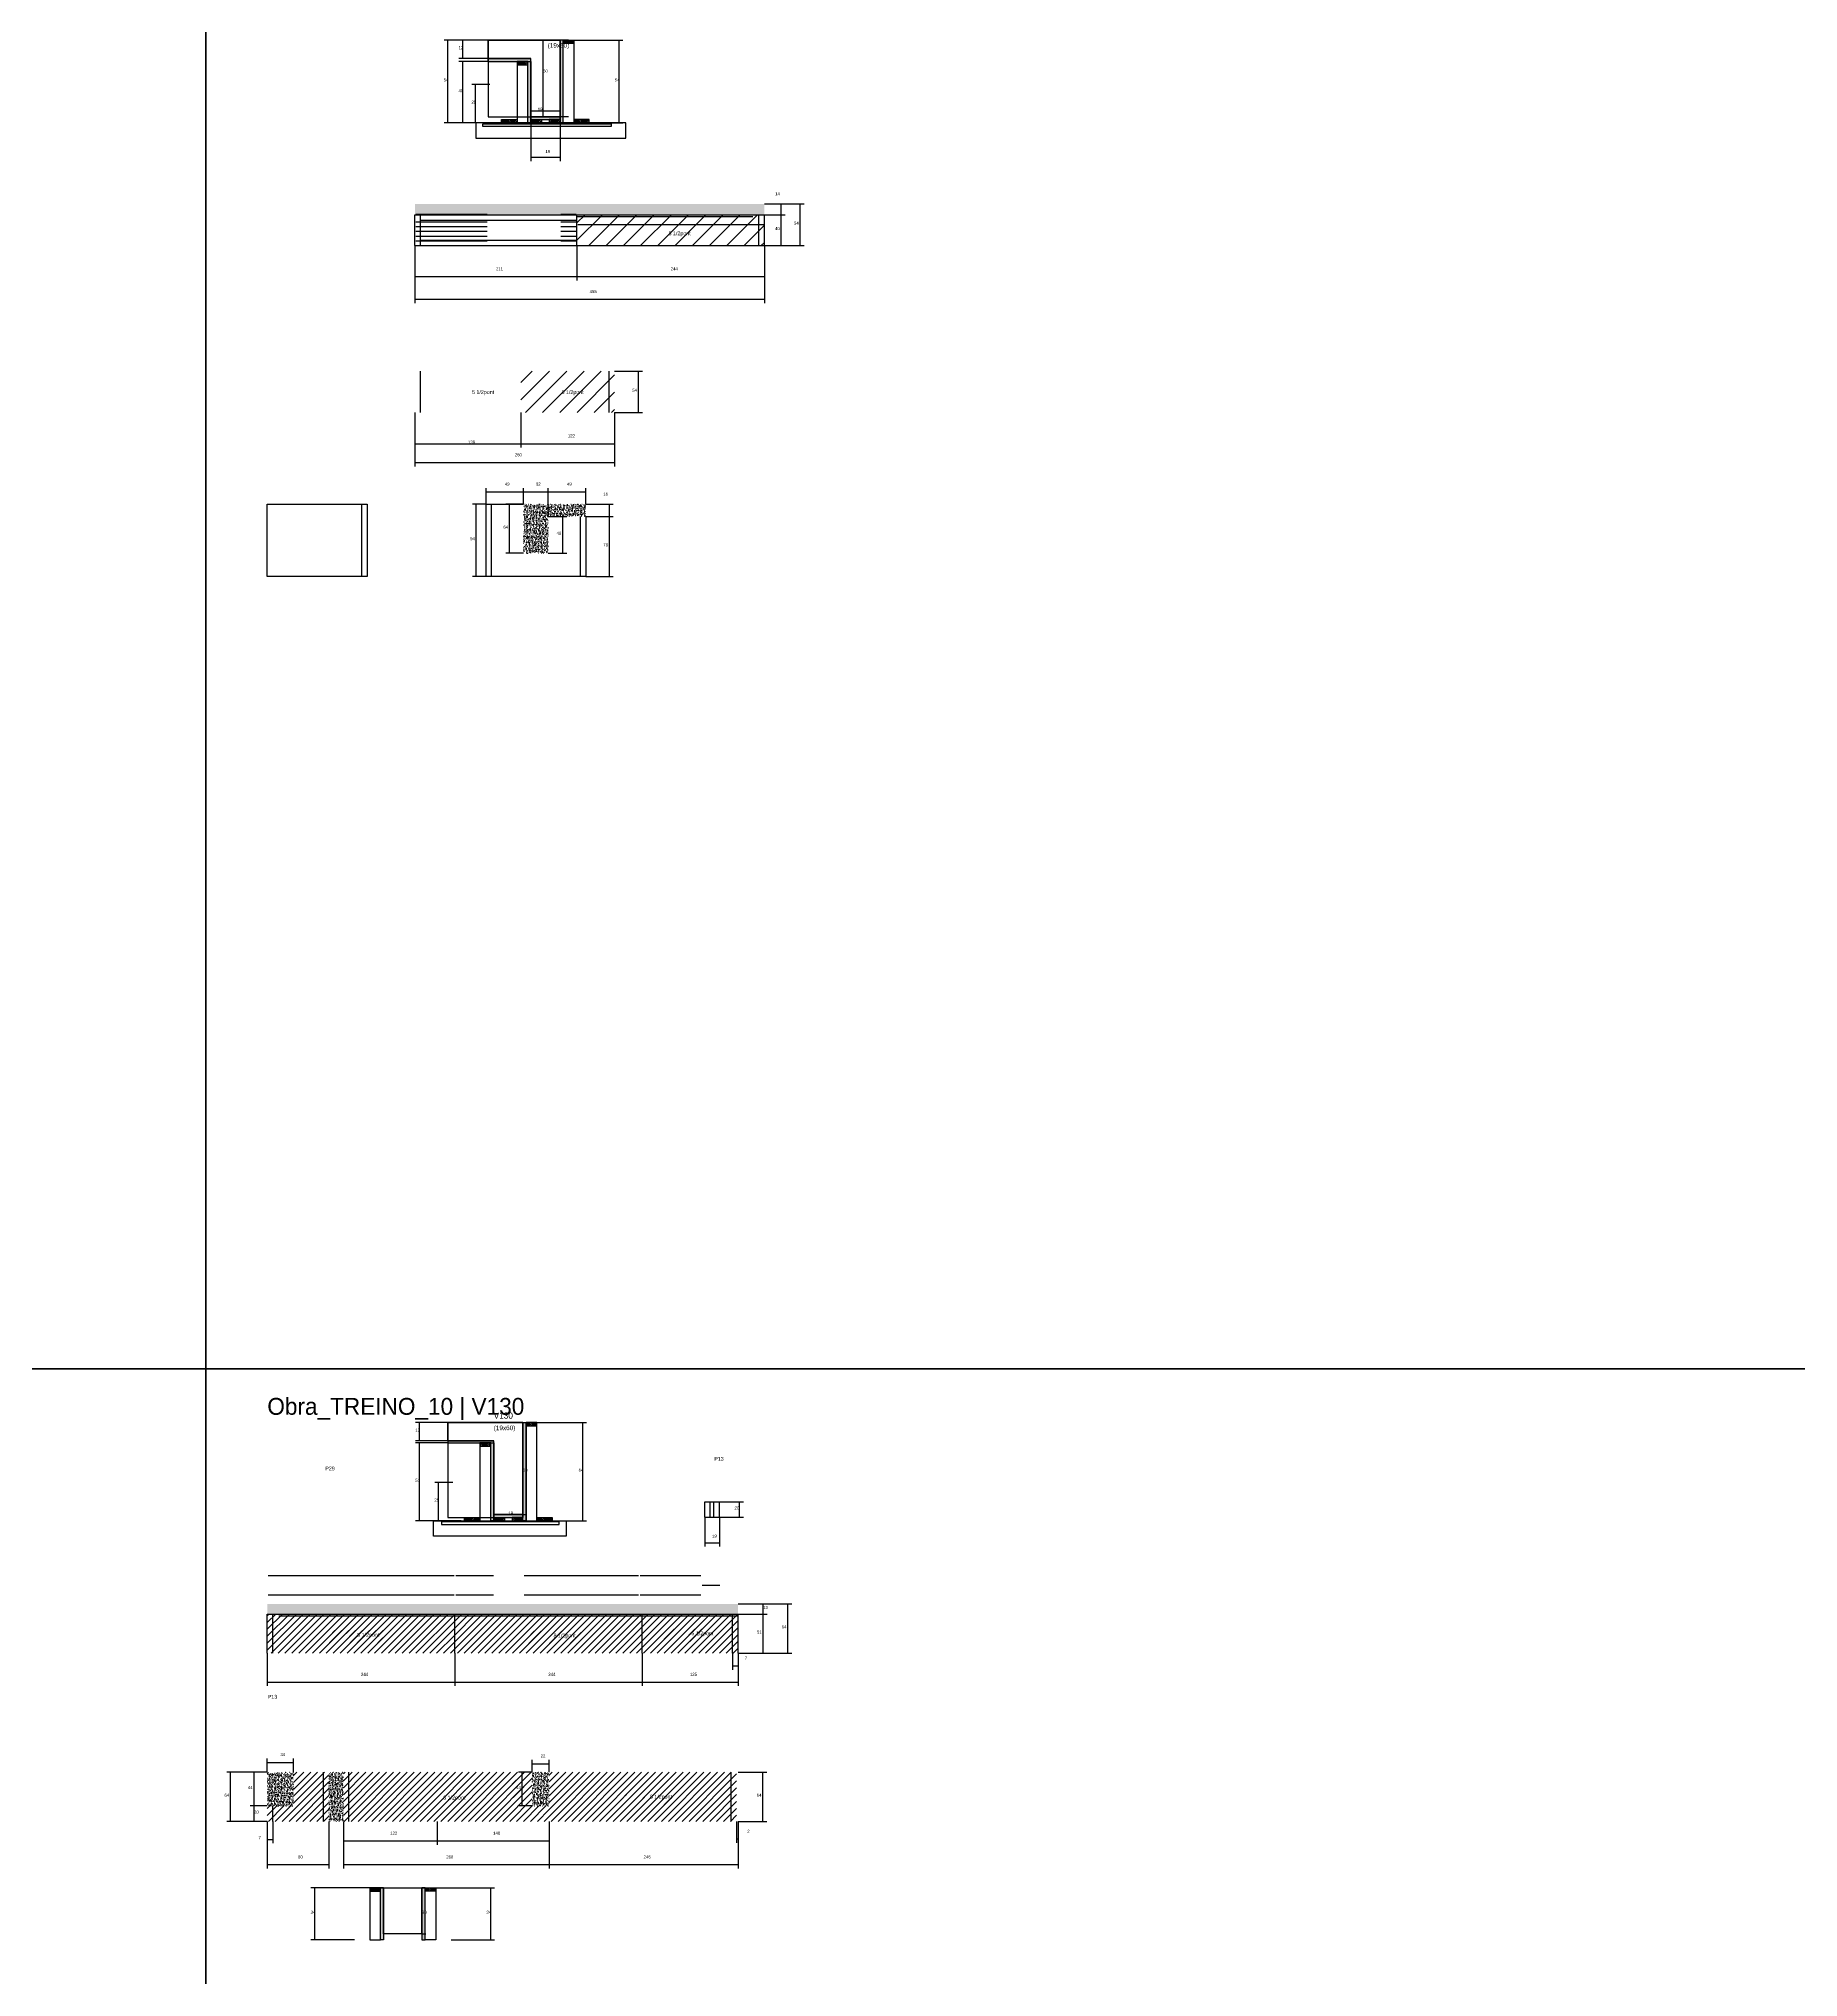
# Model space of a CAD drawing. Header units: metres. Extents: x -41 to 34800, y -36000 to 1848.
# Drawn here: x 8482 to 10774, y -15192 to -12668 of the extents above; entities that cross this region are included whole.
import ezdxf

# ---------------------------------------------------------------- set-up
doc = ezdxf.new("R2010")
doc.units = ezdxf.units.M
for name, color, linetype in [('CELL_BORDER', 8, 'Continuous'), ('CONCRETO', 251, 'Continuous'), ('COTA', 4, 'Continuous'), ('Cota Seção (2x)', 4, 'Continuous'), ('Hachura', 253, 'Continuous'), ('LABEL_ID', 3, 'Continuous'), ('Madeira', 126, 'Continuous'), ('NOMENCLATURA', 7, 'Continuous'), ('Painéis', 200, 'Continuous'), ('REAPROVEITAMENTO', 251, 'Continuous'), ('SARR_2.2x7', 40, 'Continuous'), ('SCO-___-LAJ', 4, 'Continuous'), ('Texto Seção', 7, 'Continuous')]:
    doc.layers.add(name, color=color, linetype=linetype)

msp = doc.modelspace()

# ---------------------------------------------------------------- hatches: boundary and pattern name
at = {"layer": 'COTA'}
h = msp.add_hatch(dxfattribs=at)
h.set_pattern_fill('AR-CONC', scale=0.03)
h.paths.add_polyline_path([(9427.3, -12897.5), (9427.3, -12883.5), (9427.3, -12883.5), (8972.3, -12883.5), (8972.3, -12883.5), (8972.3, -12897.5), (8972.3, -12897.5), (9427.3, -12897.5)])
h = msp.add_hatch(dxfattribs=at)
h.set_pattern_fill('AR-CONC', scale=0.03)
h.paths.add_polyline_path([(9145.8, -13290.3), (9194.8, -13290.3), (9194.8, -13274.3), (9113.8, -13274.3), (9113.8, -13338.3), (9145.8, -13338.3)])
h = msp.add_hatch(dxfattribs=at)
h.set_pattern_fill('AR-CONC', scale=0.03)
h.paths.add_polyline_path([(8780, -14706.2), (8780, -14720.2), (8780, -14720.2), (9393, -14720.2), (9393, -14720.2), (9393, -14706.2), (9393, -14706.2), (8780, -14706.2)])
h = msp.add_hatch(dxfattribs=at)
h.set_pattern_fill('AR-CONC', scale=0.03)
h.paths.add_polyline_path([(8814, -14925.3), (8780, -14925.3), (8780, -14969.3), (8814, -14969.3)])
h = msp.add_hatch(dxfattribs=at)
h.set_pattern_fill('AR-CONC', scale=0.03)
h.paths.add_polyline_path([(8860, -14989.3), (8879, -14989.3), (8879, -14925.3), (8860, -14925.3)])
h = msp.add_hatch(dxfattribs=at)
h.set_pattern_fill('AR-CONC', scale=0.03)
h.paths.add_polyline_path([(9125, -14969.3), (9147, -14969.3), (9147, -14925.3), (9125, -14925.3)])
at = {"layer": 'Hachura'}
h = msp.add_hatch(color=8, dxfattribs=at)
h.dxf.hatch_style = 1
h.paths.add_polyline_path([(9123.2, -12698), (9123.2, -12694), (9123.2, -12694), (9067.6, -12694), (9067.6, -12694), (9067.6, -12698), (9067.6, -12698), (9123.2, -12698)])
h = msp.add_hatch(color=8, dxfattribs=at)
h.dxf.hatch_style = 1
h.paths.add_polyline_path([(9165.2, -12670), (9161.2, -12670), (9161.2, -12670), (9161.2, -12778), (9161.2, -12778), (9165.2, -12778), (9165.2, -12778), (9165.2, -12670)])
h = msp.add_hatch(dxfattribs=at)
h.set_pattern_fill('ANSI31', scale=0.5)
h.paths.add_polyline_path([(9165.2, -12674.4), (9165.2, -12670), (9165.2, -12670), (9179.2, -12670), (9179.2, -12670), (9179.2, -12674.4), (9179.2, -12674.4), (9165.2, -12674.4)])
h = msp.add_hatch(dxfattribs=at)
h.set_pattern_fill('ANSI31', scale=0.5)
h.paths.add_polyline_path([(9119.2, -12702.4), (9119.2, -12698), (9119.2, -12698), (9105.2, -12698), (9105.2, -12698), (9105.2, -12702.4), (9105.2, -12702.4), (9119.2, -12702.4)])
h = msp.add_hatch(color=8, dxfattribs=at)
h.dxf.hatch_style = 1
h.paths.add_polyline_path([(9119.2, -12698), (9123.2, -12698), (9123.2, -12698), (9123.2, -12778), (9123.2, -12778), (9119.2, -12778), (9119.2, -12778), (9119.2, -12698)])
h = msp.add_hatch(color=8, dxfattribs=at)
h.dxf.hatch_style = 1
h.paths.add_polyline_path([(9161.2, -12773.6), (9161.2, -12770), (9161.2, -12770), (9123.2, -12770), (9123.2, -12770), (9123.2, -12773.6), (9123.2, -12773.6), (9161.2, -12773.6)])
h = msp.add_hatch(dxfattribs=at)
h.set_pattern_fill('ANSI31', scale=0.5)
h.paths.add_polyline_path([(9085.2, -12778), (9085.2, -12773.6), (9085.2, -12773.6), (9105.2, -12773.6), (9105.2, -12773.6), (9105.2, -12778), (9105.2, -12778), (9085.2, -12778)])
h = msp.add_hatch(dxfattribs=at)
h.set_pattern_fill('ANSI31', scale=0.5)
h.paths.add_polyline_path([(9123.2, -12778), (9123.2, -12773.6), (9123.2, -12773.6), (9137.2, -12773.6), (9137.2, -12773.6), (9137.2, -12778), (9137.2, -12778), (9123.2, -12778)])
h = msp.add_hatch(dxfattribs=at)
h.set_pattern_fill('ANSI31', scale=0.5)
h.paths.add_polyline_path([(9161.2, -12778), (9161.2, -12773.6), (9161.2, -12773.6), (9147.2, -12773.6), (9147.2, -12773.6), (9147.2, -12778), (9147.2, -12778), (9161.2, -12778)])
h = msp.add_hatch(dxfattribs=at)
h.set_pattern_fill('ANSI31', scale=0.5)
h.paths.add_polyline_path([(9199.2, -12778), (9199.2, -12773.6), (9199.2, -12773.6), (9179.2, -12773.6), (9179.2, -12773.6), (9179.2, -12778), (9179.2, -12778), (9199.2, -12778)])
h = msp.add_hatch(color=8, dxfattribs=at)
h.dxf.hatch_style = 1
h.paths.add_polyline_path([(9112.9, -14470), (9116.9, -14470), (9116.9, -14470), (9116.9, -14598), (9116.9, -14598), (9112.9, -14598), (9112.9, -14598), (9112.9, -14470)])
h = msp.add_hatch(dxfattribs=at)
h.set_pattern_fill('ANSI31', scale=0.5)
h.paths.add_polyline_path([(9130.9, -14474.4), (9130.9, -14470), (9130.9, -14470), (9116.9, -14470), (9116.9, -14470), (9116.9, -14474.4), (9116.9, -14474.4), (9130.9, -14474.4)])
h = msp.add_hatch(color=8, dxfattribs=at)
h.dxf.hatch_style = 1
h.paths.add_polyline_path([(9074.9, -14496.4), (9074.9, -14494), (9074.9, -14494), (9014.9, -14494), (9014.9, -14494), (9014.9, -14496.4), (9014.9, -14496.4), (9074.9, -14496.4)])
h = msp.add_hatch(dxfattribs=at)
h.set_pattern_fill('ANSI31', scale=0.5)
h.paths.add_polyline_path([(9070.9, -14500.8), (9070.9, -14496.4), (9070.9, -14496.4), (9056.9, -14496.4), (9056.9, -14496.4), (9056.9, -14500.8), (9056.9, -14500.8), (9070.9, -14500.8)])
h = msp.add_hatch(color=8, dxfattribs=at)
h.dxf.hatch_style = 1
h.paths.add_polyline_path([(9070.9, -14496.4), (9074.9, -14496.4), (9074.9, -14496.4), (9074.9, -14598), (9074.9, -14598), (9070.9, -14598), (9070.9, -14598), (9070.9, -14496.4)])
h = msp.add_hatch(dxfattribs=at)
h.set_pattern_fill('ANSI31', scale=0.5)
h.paths.add_polyline_path([(9036.9, -14598), (9036.9, -14593.6), (9036.9, -14593.6), (9056.9, -14593.6), (9056.9, -14593.6), (9056.9, -14598), (9056.9, -14598), (9036.9, -14598)])
h = msp.add_hatch(color=8, dxfattribs=at)
h.dxf.hatch_style = 1
h.paths.add_polyline_path([(9112.9, -14593.6), (9112.9, -14590), (9112.9, -14590), (9074.9, -14590), (9074.9, -14590), (9074.9, -14593.6), (9074.9, -14593.6), (9112.9, -14593.6)])
h = msp.add_hatch(dxfattribs=at)
h.set_pattern_fill('ANSI31', scale=0.5)
h.paths.add_polyline_path([(9074.9, -14598), (9074.9, -14593.6), (9074.9, -14593.6), (9088.9, -14593.6), (9088.9, -14593.6), (9088.9, -14598), (9088.9, -14598), (9074.9, -14598)])
h = msp.add_hatch(dxfattribs=at)
h.set_pattern_fill('ANSI31', scale=0.5)
h.paths.add_polyline_path([(9112.9, -14598), (9112.9, -14593.6), (9112.9, -14593.6), (9098.9, -14593.6), (9098.9, -14593.6), (9098.9, -14598), (9098.9, -14598), (9112.9, -14598)])
h = msp.add_hatch(dxfattribs=at)
h.set_pattern_fill('ANSI31', scale=0.5)
h.paths.add_polyline_path([(9130.9, -14598), (9130.9, -14593.6), (9130.9, -14593.6), (9150.9, -14593.6), (9150.9, -14593.6), (9150.9, -14598), (9150.9, -14598), (9130.9, -14598)])
h = msp.add_hatch(dxfattribs=at)
h.set_pattern_fill('ANSI31', scale=2)
h.paths.add_polyline_path([(9024, -14719.4), (8780, -14719.4), (8780, -14770.2), (9024, -14770.2)])
h = msp.add_hatch(dxfattribs=at)
h.set_pattern_fill('ANSI31', scale=2)
h.paths.add_polyline_path([(9268, -14719.4), (9024, -14719.4), (9024, -14770.2), (9268, -14770.2)])
h = msp.add_hatch(dxfattribs=at)
h.set_pattern_fill('ANSI31', scale=2)
h.paths.add_polyline_path([(9393, -14719.4), (9268, -14719.4), (9268, -14770.2), (9393, -14770.2)])
h = msp.add_hatch(dxfattribs=at)
h.set_pattern_fill('ANSI31', scale=2)
h.paths.add_polyline_path([(9295.9, -14755), (9363.5, -14755), (9363.5, -14755), (9369, -14739.1), (9369, -14739.1), (9301.4, -14739.1), (9301.4, -14739.1), (9295.9, -14755)])
h = msp.add_hatch(dxfattribs=at)
h.set_pattern_fill('ANSI31', scale=2)
h.paths.add_polyline_path([(8860.6, -14756.9), (8928.2, -14756.9), (8928.2, -14756.9), (8933.7, -14741), (8933.7, -14741), (8866.1, -14741), (8866.1, -14741), (8860.6, -14756.9)])
h = msp.add_hatch(dxfattribs=at)
h.set_pattern_fill('ANSI31', scale=2)
h.paths.add_polyline_path([(9116.4, -14757.8), (9184, -14757.8), (9184, -14757.8), (9189.5, -14741.8), (9189.5, -14741.8), (9121.9, -14741.8), (9121.9, -14741.8), (9116.4, -14757.8)])
h = msp.add_hatch(dxfattribs=at)
h.set_pattern_fill('ANSI31', scale=2)
h.paths.add_polyline_path([(8860, -14925.3), (8814, -14925.3), (8814, -14969.3), (8780, -14969.3), (8780, -14989.3), (8860, -14989.3)])
h = msp.add_hatch(dxfattribs=at)
h.set_pattern_fill('ANSI31', scale=2)
h.paths.add_polyline_path([(9001, -14925.3), (8879, -14925.3), (8879, -14989.3), (9001, -14989.3)])
h = msp.add_hatch(dxfattribs=at)
h.set_pattern_fill('ANSI31', scale=2)
h.paths.add_polyline_path([(9147, -14969.3), (9125, -14969.3), (9125, -14925.3), (9001, -14925.3), (9001, -14989.3), (9147, -14989.3)])
h = msp.add_hatch(dxfattribs=at)
h.set_pattern_fill('ANSI31', scale=2)
h.paths.add_polyline_path([(9113.9, -14958.1), (9113.9, -14935.9), (9113.9, -14935.9), (9093.3, -14935.9), (9093.3, -14935.9), (9093.3, -14958.1), (9093.3, -14958.1), (9113.9, -14958.1)])
h = msp.add_hatch(dxfattribs=at)
h.set_pattern_fill('ANSI31', scale=2)
h.paths.add_polyline_path([(9391, -14925.3), (9147, -14925.3), (9147, -14989.3), (9391, -14989.3)])
h = msp.add_hatch(dxfattribs=at)
h.set_pattern_fill('ANSI31', scale=2)
h.paths.add_polyline_path([(9241.8, -14967.7), (9309.4, -14967.7), (9309.4, -14967.7), (9314.9, -14951.7), (9314.9, -14951.7), (9247.3, -14951.7), (9247.3, -14951.7), (9241.8, -14967.7)])
h = msp.add_hatch(dxfattribs=at)
h.set_pattern_fill('ANSI31', scale=0.5)
h.paths.add_polyline_path([(8927.4, -15080.1), (8927.4, -15075.7), (8927.4, -15075.7), (8913.4, -15075.7), (8913.4, -15075.7), (8913.4, -15080.1), (8913.4, -15080.1), (8927.4, -15080.1)])
h = msp.add_hatch(color=8, dxfattribs=at)
h.dxf.hatch_style = 1
h.paths.add_polyline_path([(8927.4, -15075.7), (8931.4, -15075.7), (8931.4, -15075.7), (8931.4, -15143.7), (8931.4, -15143.7), (8927.4, -15143.7), (8927.4, -15143.7), (8927.4, -15075.7)])
h = msp.add_hatch(color=8, dxfattribs=at)
h.dxf.hatch_style = 1
h.paths.add_polyline_path([(8985.4, -15075.7), (8981.4, -15075.7), (8981.4, -15075.7), (8981.4, -15143.7), (8981.4, -15143.7), (8985.4, -15143.7), (8985.4, -15143.7), (8985.4, -15075.7)])
h = msp.add_hatch(dxfattribs=at)
h.set_pattern_fill('ANSI31', scale=0.5)
h.paths.add_polyline_path([(8985.4, -15080.1), (8985.4, -15075.7), (8985.4, -15075.7), (8999.4, -15075.7), (8999.4, -15075.7), (8999.4, -15080.1), (8999.4, -15080.1), (8985.4, -15080.1)])
at = {"layer": 'REAPROVEITAMENTO'}
h = msp.add_hatch(dxfattribs=at)
h.set_pattern_fill('ANSI31', scale=5)
h.paths.add_polyline_path([(9183.3, -12937.5), (9427.3, -12937.5), (9427.3, -12937.5), (9427.3, -12897.5), (9427.3, -12897.5), (9183.3, -12897.5), (9183.3, -12897.5), (9183.3, -12937.5)])
h = msp.add_hatch(dxfattribs=at)
h.set_pattern_fill('ANSI31', scale=5)
h.paths.add_polyline_path([(9232.3, -13155), (9232.3, -13101), (9232.3, -13101), (9110.3, -13101), (9110.3, -13101), (9110.3, -13155), (9110.3, -13155), (9232.3, -13155)])

# ---------------------------------------------------------------- linework, layer by layer
at = {"layer": 'CELL_BORDER'}
for points in [[(5800, -14400), (8700, -14400), (8700, -12600), (5800, -12600)], [(8700, -14400), (11600, -14400), (11600, -12600), (8700, -12600)], [(5800, -16200), (8700, -16200), (8700, -14400), (5800, -14400)], [(8700, -16200), (11600, -16200), (11600, -14400), (8700, -14400)]]:
    msp.add_lwpolyline(points, close=True, dxfattribs=at)
at = {"layer": 'CONCRETO'}
for points in [[(9067.6, -12694), (9067.6, -12670), (9161.2, -12670), (9161.2, -12698), (9161.2, -12698), (9161.2, -12770), (9123.2, -12770), (9123.2, -12694)], [(9067.6, -12770), (9161.2, -12770), (9161.2, -12670), (9067.6, -12670)], [(9074.9, -14494), (9014.9, -14494), (9014.9, -14470), (9074.9, -14470), (9074.9, -14470), (9112.9, -14470), (9112.9, -14593.6), (9112.9, -14593.6), (9112.9, -14590), (9074.9, -14590)], [(9014.9, -14593.6), (9112.9, -14593.6), (9112.9, -14470), (9014.9, -14470)], [(8931.4, -15075.7), (8931.4, -15075.7), (8931.4, -15075.7), (8931.4, -15075.7), (8981.4, -15075.7), (8981.4, -15075.7), (8981.4, -15075.7), (8981.4, -15135.7), (8931.4, -15135.7), (8931.4, -15075.7)]]:
    msp.add_lwpolyline(points, close=True, dxfattribs=at)
at = {"layer": 'COTA'}
for p, q in [((9067.6, -12670), (9010.2, -12670)), ((9015.2, -12778), (9015.2, -12670)), ((9067.6, -12670), (9029.5, -12670)), ((9067.6, -12694), (9029.5, -12694)), ((9034.5, -12694), (9034.5, -12670)), ((9179.2, -12670), (9243.1, -12670)), ((9238.1, -12778), (9238.1, -12670)), ((9067.6, -12698), (9029.5, -12698)), ((9034.5, -12778), (9034.5, -12698)), ((9069.9, -12728), (9046.3, -12728)), ((9051.3, -12778), (9051.3, -12728)), ((9089.6, -12778), (9010.2, -12778)), ((9089.6, -12778), (9029.5, -12778)), ((9069.9, -12778), (9046.3, -12778)), ((9123.2, -12778), (9123.2, -12827.7)), ((9161.2, -12778), (9161.2, -12827.7)), ((9194.8, -12778), (9243.1, -12778)), ((9123.2, -12822.7), (9161.2, -12822.7)), ((9427.3, -12883.5), (9454.3, -12883.5)), ((9427.3, -12883.5), (9479, -12883.5)), ((9449.3, -12897.5), (9449.3, -12883.5)), ((9474, -12937.5), (9474, -12883.5)), ((9427.3, -12897.5), (9454.3, -12897.5)), ((9427.3, -12897.5), (9454.3, -12897.5)), ((9449.3, -12937.5), (9449.3, -12897.5)), ((8972.3, -12937.5), (8972.3, -12983)), ((8972.3, -12937.5), (8972.3, -13012.6)), ((9183.3, -12937.5), (9183.3, -12983)), ((9183.3, -12937.5), (9183.3, -12983)), ((9427.3, -12937.5), (9427.3, -12983)), ((9427.3, -12937.5), (9427.3, -13012.6)), ((9427.3, -12937.5), (9454.3, -12937.5)), ((9427.3, -12937.5), (9479, -12937.5)), ((8972.3, -12978), (9183.3, -12978)), ((9183.3, -12978), (9427.3, -12978)), ((8972.3, -13007.6), (9427.3, -13007.6)), ((9232.3, -13101), (9268.4, -13101)), ((9263.4, -13155), (9263.4, -13101)), ((8972.3, -13155), (8972.3, -13200.6)), ((8972.3, -13155), (8972.3, -13225.1)), ((9110.3, -13155), (9110.3, -13200.6)), ((9110.3, -13155), (9110.3, -13200.6)), ((9232.3, -13155), (9232.3, -13200.6)), ((9232.3, -13155), (9232.3, -13225.1)), ((9232.3, -13155), (9268.4, -13155)), ((8972.3, -13195.6), (9110.3, -13195.6)), ((9110.3, -13195.6), (9232.3, -13195.6)), ((8972.3, -13220.1), (9232.3, -13220.1)), ((9064.8, -13274.3), (9047.2, -13274.3)), ((9052.2, -13368.3), (9052.2, -13274.3)), ((9064.8, -13274.3), (9064.8, -13253.3)), ((9064.8, -13258.3), (9113.8, -13258.3)), ((9113.8, -13274.3), (9090.5, -13274.3)), ((9095.5, -13338.3), (9095.5, -13274.3)), ((9113.8, -13274.3), (9113.8, -13253.3)), ((9113.8, -13274.3), (9113.8, -13253.3)), ((9113.8, -13258.3), (9145.8, -13258.3)), ((9145.8, -13290.3), (9145.8, -13253.3)), ((9145.8, -13290.3), (9145.8, -13253.3)), ((9145.8, -13258.3), (9194.8, -13258.3)), ((9194.8, -13274.3), (9194.8, -13253.3)), ((9194.8, -13274.3), (9230.6, -13274.3)), ((9225.6, -13290.3), (9225.6, -13274.3)), ((9145.8, -13290.3), (9169.9, -13290.3)), ((9164.9, -13338.3), (9164.9, -13290.3)), ((9194.8, -13290.3), (9230.6, -13290.3)), ((9194.8, -13290.3), (9230.6, -13290.3)), ((9225.6, -13368.3), (9225.6, -13290.3)), ((9113.8, -13338.3), (9090.5, -13338.3)), ((9145.8, -13338.3), (9169.9, -13338.3)), ((9064.8, -13368.3), (9047.2, -13368.3)), ((9194.8, -13368.3), (9230.6, -13368.3)), ((9014.9, -14470), (8973.2, -14470)), ((8978.2, -14494), (8978.2, -14470)), ((9130.9, -14470), (9195.9, -14470)), ((9190.9, -14598), (9190.9, -14470)), ((9014.9, -14494), (8973.2, -14494)), ((9014.9, -14496.4), (8973.2, -14496.4)), ((8978.2, -14598), (8978.2, -14496.4)), ((9021.6, -14548.1), (8998.1, -14548.1)), ((9003.1, -14598), (9003.1, -14548.1)), ((9368.7, -14573.3), (9400, -14573.3)), ((9395, -14593.3), (9395, -14573.3)), ((9032.5, -14598), (8973.2, -14598)), ((9021.6, -14598), (8998.1, -14598)), ((9130.9, -14598), (9195.9, -14598)), ((9349.7, -14593.3), (9349.7, -14631.5)), ((9368.7, -14593.3), (9368.7, -14631.5)), ((9368.7, -14593.3), (9400, -14593.3)), ((9349.7, -14626.5), (9368.7, -14626.5)), ((9393, -14706.2), (9430.8, -14706.2)), ((9393, -14706.2), (9463, -14706.2)), ((9425.8, -14719.4), (9425.8, -14706.2)), ((9458, -14770.2), (9458, -14706.2)), ((9393, -14719.4), (9430.8, -14719.4)), ((9393, -14719.4), (9430.8, -14719.4)), ((9425.8, -14770.2), (9425.8, -14719.4)), ((8780, -14770.2), (8780, -14813)), ((9024, -14770.2), (9024, -14813)), ((9024, -14770.2), (9024, -14813)), ((9268, -14770.2), (9268, -14813)), ((9268, -14770.2), (9268, -14813)), ((9386, -14770.2), (9386, -14792)), ((9386, -14787), (9393, -14787)), ((9393, -14770.2), (9393, -14792)), ((9393, -14770.2), (9393, -14813)), ((9393, -14770.2), (9430.8, -14770.2)), ((9393, -14770.2), (9463, -14770.2)), ((8780, -14808), (9024, -14808)), ((9024, -14808), (9268, -14808)), ((9268, -14808), (9393, -14808)), ((8780, -14925.3), (8780, -14907.6)), ((8780, -14912.6), (8814, -14912.6)), ((8814, -14925.3), (8814, -14907.6)), ((9125, -14925.3), (9125, -14909.3)), ((9125, -14914.3), (9147, -14914.3)), ((9147, -14925.3), (9147, -14909.3)), ((8780, -14925.3), (8727.2, -14925.3)), ((8732.2, -14989.3), (8732.2, -14925.3)), ((8780, -14925.3), (8757.7, -14925.3)), ((8762.7, -14969.3), (8762.7, -14925.3)), ((9125, -14925.3), (9107.1, -14925.3)), ((9112.1, -14969.3), (9112.1, -14925.3)), ((9393, -14925.3), (9430.4, -14925.3)), ((9425.4, -14989.3), (9425.4, -14925.3)), ((8780, -14989.3), (8727.2, -14989.3)), ((8780, -14969.3), (8757.7, -14969.3)), ((8780, -14969.3), (8757.7, -14969.3)), ((8780, -14989.3), (8757.7, -14989.3)), ((8762.7, -14989.3), (8762.7, -14969.3)), ((8780, -14989.3), (8780, -15017.8)), ((8780, -14989.3), (8780, -15050.7)), ((8787, -14989.3), (8787, -15017.8)), ((8860, -14989.3), (8860, -15050.7)), ((8879, -14989.3), (8879, -15050.7)), ((8879, -14989.3), (8879, -15019.8)), ((9001, -14989.3), (9001, -15019.8)), ((9001, -14989.3), (9001, -15019.8)), ((9125, -14969.3), (9107.1, -14969.3)), ((9147, -14989.3), (9147, -15050.7)), ((9147, -14989.3), (9147, -15050.7)), ((9147, -14989.3), (9147, -15019.8)), ((9391, -14989.3), (9391, -15017.2)), ((9393, -14989.3), (9393, -15050.7)), ((9393, -14989.3), (9430.4, -14989.3)), ((9393, -14989.3), (9393, -15017.2)), ((8780, -15012.8), (8787, -15012.8)), ((8879, -15014.8), (9001, -15014.8)), ((9001, -15014.8), (9147, -15014.8)), ((9391, -15012.2), (9393, -15012.2)), ((8780, -15045.7), (8860, -15045.7)), ((8879, -15045.7), (9147, -15045.7)), ((9147, -15045.7), (9393, -15045.7)), ((8931.4, -15075.7), (8836.8, -15075.7)), ((8841.8, -15143.7), (8841.8, -15075.7)), ((8999.4, -15075.7), (9075.9, -15075.7)), ((9070.9, -15143.7), (9070.9, -15075.7)), ((8893.4, -15143.7), (8836.8, -15143.7)), ((9019.4, -15143.7), (9075.9, -15143.7))]:
    msp.add_line(p, q, dxfattribs=at)
at = {"layer": 'Cota Seção (2x)'}
for p, q in [((9172.2, -12670), (9134.2, -12670)), ((9139.2, -12770), (9139.2, -12670)), ((9123.2, -12778), (9123.2, -12757)), ((9123.2, -12762), (9161.2, -12762)), ((9172.2, -12770), (9134.2, -12770)), ((9161.2, -12778), (9161.2, -12757)), ((9074.9, -14470), (9117.9, -14470)), ((9112.9, -14590), (9112.9, -14470)), ((9074.9, -14598), (9074.9, -14585)), ((9112.9, -14598), (9112.9, -14585)), ((9074.9, -14590), (9117.9, -14590)), ((9074.9, -14590), (9112.9, -14590)), ((8981.4, -15135.7), (8981.4, -15075.7)), ((8981.4, -15075.7), (8986.4, -15075.7)), ((8981.4, -15135.7), (8986.4, -15135.7))]:
    msp.add_line(p, q, dxfattribs=at)
at = {"layer": 'Madeira'}
for points in [[(9165.2, -12674.4), (9165.2, -12670), (9179.2, -12670), (9179.2, -12674.4)], [(9165.2, -12670), (9179.2, -12670), (9179.2, -12778), (9165.2, -12778)], [(9119.2, -12702.4), (9119.2, -12698), (9105.2, -12698), (9105.2, -12702.4)], [(9119.2, -12698), (9105.2, -12698), (9105.2, -12778), (9119.2, -12778)], [(9051.7, -12798), (9246.9, -12798), (9246.9, -12778), (9051.7, -12778)], [(9085.2, -12778), (9085.2, -12773.6), (9105.2, -12773.6), (9105.2, -12778)], [(9123.2, -12778), (9123.2, -12773.6), (9137.2, -12773.6), (9137.2, -12778)], [(9161.2, -12778), (9161.2, -12773.6), (9147.2, -12773.6), (9147.2, -12778)], [(9199.2, -12778), (9199.2, -12773.6), (9179.2, -12773.6), (9179.2, -12778)], [(9130.9, -14474.4), (9130.9, -14470), (9116.9, -14470), (9116.9, -14474.4)], [(9130.9, -14470), (9116.9, -14470), (9116.9, -14598), (9130.9, -14598)], [(9070.9, -14500.8), (9070.9, -14496.4), (9056.9, -14496.4), (9056.9, -14500.8)], [(9070.9, -14496.4), (9056.9, -14496.4), (9056.9, -14598), (9070.9, -14598)], [(9169.3, -14618), (8996.3, -14618), (8996.3, -14598), (9169.3, -14598)], [(9036.9, -14598), (9036.9, -14593.6), (9056.9, -14593.6), (9056.9, -14598)], [(9074.9, -14598), (9074.9, -14593.6), (9088.9, -14593.6), (9088.9, -14598)], [(9112.9, -14598), (9112.9, -14593.6), (9098.9, -14593.6), (9098.9, -14598)], [(9130.9, -14598), (9130.9, -14593.6), (9150.9, -14593.6), (9150.9, -14598)], [(8927.4, -15080.1), (8927.4, -15075.7), (8913.4, -15075.7), (8913.4, -15080.1)], [(8927.4, -15075.7), (8913.4, -15075.7), (8913.4, -15143.7), (8927.4, -15143.7)], [(8985.4, -15080.1), (8985.4, -15075.7), (8999.4, -15075.7), (8999.4, -15080.1)], [(8985.4, -15075.7), (8999.4, -15075.7), (8999.4, -15143.7), (8985.4, -15143.7)]]:
    msp.add_lwpolyline(points, close=True, dxfattribs=at)
at = {"layer": 'Painéis'}
for p, q in [((9067.6, -12694), (9123.2, -12694)), ((9067.6, -12698), (9067.6, -12694)), ((9123.2, -12698), (9123.2, -12694)), ((9161.2, -12778), (9161.2, -12670)), ((9123.2, -12778), (9123.2, -12698)), ((9123.2, -12770), (9161.2, -12770)), ((9123.2, -12773.6), (9123.2, -12770)), ((9161.2, -12773.6), (9161.2, -12770)), ((8972.3, -12897.5), (9427.3, -12897.5)), ((8972.3, -12937.5), (8972.3, -12897.5)), ((9183.3, -12937.5), (9183.3, -12897.5)), ((9427.3, -12937.5), (9427.3, -12897.5)), ((8972.3, -12937.5), (9427.3, -12937.5)), ((9116.9, -14598), (9116.9, -14470)), ((9014.9, -14494), (9074.9, -14494)), ((9074.9, -14598), (9074.9, -14496.4)), ((9349.7, -14573.3), (9368.7, -14573.3)), ((9349.7, -14593.3), (9349.7, -14573.3)), ((9368.7, -14593.3), (9368.7, -14573.3)), ((9074.9, -14590), (9112.9, -14590)), ((9074.9, -14593.6), (9074.9, -14590)), ((9112.9, -14593.6), (9112.9, -14590)), ((9349.7, -14593.3), (9368.7, -14593.3)), ((8780, -14719.4), (9393, -14719.4)), ((8780, -14770.2), (8780, -14719.4)), ((9024, -14770.2), (9024, -14719.4)), ((9268, -14770.2), (9268, -14719.4)), ((9393, -14770.2), (9393, -14719.4))]:
    msp.add_line(p, q, dxfattribs=at)
for points in [[(9123.2, -12698), (9123.2, -12694), (9067.6, -12694), (9067.6, -12698)], [(9165.2, -12670), (9161.2, -12670), (9161.2, -12778), (9165.2, -12778)], [(9119.2, -12698), (9123.2, -12698), (9123.2, -12778), (9119.2, -12778)], [(9161.2, -12773.6), (9161.2, -12770), (9123.2, -12770), (9123.2, -12773.6)], [(8780, -13274.3), (8910, -13274.3), (8910, -13368.3), (8780, -13368.3)], [(9112.9, -14470), (9116.9, -14470), (9116.9, -14598), (9112.9, -14598)], [(9074.9, -14496.4), (9074.9, -14494), (9014.9, -14494), (9014.9, -14496.4)], [(9070.9, -14496.4), (9074.9, -14496.4), (9074.9, -14598), (9070.9, -14598)], [(9112.9, -14593.6), (9112.9, -14590), (9074.9, -14590), (9074.9, -14593.6)], [(8927.4, -15075.7), (8931.4, -15075.7), (8931.4, -15143.7), (8927.4, -15143.7)], [(8985.4, -15075.7), (8981.4, -15075.7), (8981.4, -15143.7), (8985.4, -15143.7)]]:
    msp.add_lwpolyline(points, close=True, dxfattribs=at)
msp.add_lwpolyline([(9194.8, -13290.3), (9194.8, -13368.3), (9064.8, -13368.3), (9064.8, -13274.3), (9113.8, -13274.3)], dxfattribs=at)
at = {"layer": 'SARR_2.2x7'}
for p, q in [((8973.3, -12896.9), (9066.3, -12896.9)), ((9162.3, -12896.9), (9182.3, -12896.9)), ((8973.3, -12906.7), (9066.3, -12906.7)), ((8973.3, -12912.8), (9066.3, -12912.8)), ((8973.3, -12919), (9066.3, -12919)), ((8979.3, -12937.5), (8979.3, -12897.5)), ((8979.3, -12904.5), (9183.3, -12904.5)), ((9162.3, -12906.7), (9182.3, -12906.7)), ((9162.3, -12912.8), (9182.3, -12912.8)), ((9162.3, -12919), (9182.3, -12919)), ((9183.3, -12899.7), (9412.3, -12899.7)), ((9184.3, -12910.4), (9426.3, -12910.4)), ((9420.3, -12937.5), (9420.3, -12897.5)), ((8973.3, -12925.2), (9066.3, -12925.2)), ((8973.3, -12931.3), (9066.3, -12931.3)), ((8979.3, -12930.5), (9183.3, -12930.5)), ((9162.3, -12925.2), (9182.3, -12925.2)), ((9162.3, -12931.3), (9182.3, -12931.3)), ((8979.3, -13155), (8979.3, -13101)), ((9225.3, -13155), (9225.3, -13101)), ((8903, -13368.3), (8903, -13274.3)), ((9071.8, -13368.3), (9071.8, -13274.3)), ((9187.8, -13368.3), (9187.8, -13290.3)), ((9356.7, -14593.3), (9356.7, -14573.3)), ((9361.7, -14593.3), (9361.7, -14573.3)), ((8781, -14669.3), (9023.4, -14669.3)), ((9025.4, -14669.3), (9074.4, -14669.3)), ((9114.4, -14669.3), (9263.4, -14669.3)), ((9265.4, -14669.3), (9344.4, -14669.3)), ((9346.4, -14681.8), (9369.4, -14681.8)), ((8781, -14694.4), (9023.4, -14694.4)), ((9025.4, -14694.4), (9074.4, -14694.4)), ((9114.4, -14694.4), (9263.4, -14694.4)), ((9265.4, -14694.4), (9344.4, -14694.4)), ((8787, -14770.2), (8787, -14719.4)), ((8795, -14721.6), (9024, -14721.6)), ((9024, -14721.6), (9268, -14721.6)), ((9268, -14721.6), (9393, -14721.6)), ((9386, -14770.2), (9386, -14719.4)), ((8853, -14989.3), (8853, -14925.3)), ((8886, -14989.3), (8886, -14925.3)), ((9384, -14989.3), (9384, -14925.3)), ((8787, -14989.3), (8787, -14969.3))]:
    msp.add_line(p, q, dxfattribs=at)
at = {"layer": 'SCO-___-LAJ'}
for points in [[(9060.7, -12779.3), (9228, -12779.3), (9228, -12782.5), (9060.7, -12782.5)], [(9160.3, -14599.4), (9007, -14599.4), (9007, -14602.6), (9160.3, -14602.6)]]:
    msp.add_lwpolyline(points, close=True, dxfattribs=at)

# ---------------------------------------------------------------- texts
at = {"layer": 'COTA'}
for s, p in [('12', (9029, -12682)), ('54', (9009.7, -12724)), ('54', (9232.6, -12724)), ('40', (9029, -12738)), ('25', (9045.8, -12753)), ('19', (9142.2, -12817.2)), ('14', (9441.3, -12872.4)), ('40', (9441.2, -12917.5)), ('54', (9465.9, -12910.5)), ('211', (9077.8, -12970)), ('244', (9305.3, -12969.9)), ('455', (9199.8, -12999.5)), ('54', (9255.3, -13128)), ('138', (9041.3, -13195.6)), ('122', (9171.3, -13187.5)), ('260', (9102.3, -13212)), ('49', (9089.3, -13250.2)), ('32', (9129.8, -13250.1)), ('49', (9170.3, -13250.2)), ('16', (9217.5, -13263.3)), ('94', (9044.1, -13321.3)), ('64', (9087.4, -13306.3)), ('48', (9156.8, -13314.3)), ('78', (9217.6, -13329.3)), ('12', (8972.7, -14482)), ('64', (9185.4, -14534)), ('51', (8972.7, -14547.2)), ('25', (8997.6, -14573)), ('20', (9388.5, -14583.3)), ('19', (9359.2, -14620)), ('13', (9425.8, -14712.8)), ('64', (9449.9, -14738.2)), ('51', (9417.7, -14744.8)), ('7', (9401.8, -14778.9)), ('244', (8902, -14799.9)), ('244', (9146, -14799.9)), ('125', (9330.5, -14799.9)), ('34', (8797, -14904.3)), ('22', (9136, -14906.3)), ('64', (8724.1, -14957.3)), ('44', (8754.6, -14947.3)), ('44', (9104, -14947.3)), ('64', (9417.3, -14957.3)), ('20', (8762.7, -14979.3)), ('7', (8768.5, -15012.8)), ('122', (8940, -15006.8)), ('146', (9074, -15006.7)), ('2', (9405, -15004.2)), ('80', (8820, -15037.6)), ('268', (9013, -15037.6)), ('246', (9270, -15037.6)), ('34', (8836.3, -15109.7)), ('34', (9065.4, -15109.7))]:
    msp.add_text(s, height=4, dxfattribs=at).set_placement(p)
at = {"layer": 'Cota Seção (2x)'}
for s, p in [('50', (9139.2, -12712.3)), ('19', (9132.2, -12762)), ('60', (9112.9, -14534)), ('19', (9093.9, -14590)), ('30', (8981.4, -15109.7))]:
    msp.add_text(s, height=4, dxfattribs=at).set_placement(p)
at = {"layer": 'LABEL_ID'}
msp.add_text('Obra_TREINO_10 | V130', height=22, dxfattribs=at).set_placement((8780, -14460))
at = {"layer": 'NOMENCLATURA'}
for s, p in [('8 1/2pont', (9302.6, -12924.2)), ('5 1/2pont', (9046.6, -13131)), ('5 1/2pont', (9163.2, -13131)), ('P29', (8855.5, -14532.4)), ('P13', (9362.1, -14519.8)), ('8 1/2pont', (8897, -14749)), ('8 1/2pont', (9152.8, -14749.8)), ('5 1/2pont', (9332.3, -14747)), ('P13', (8780.6, -14829.6)), ('8 1/2pont', (9009.1, -14960.9)), ('8 1/2pont', (9278.2, -14959.7))]:
    msp.add_text(s, height=5, dxfattribs=at).set_placement(p)
at = {"layer": 'Texto Seção'}
for s, height, p in [('(19x50)', 6, (9145.1, -12680)), ('V130', 8, (9074.9, -14465)), ('(19x60)', 6, (9074.9, -14480))]:
    msp.add_text(s, height=height, dxfattribs=at).set_placement(p)

doc.saveas('drawing.dxf')
